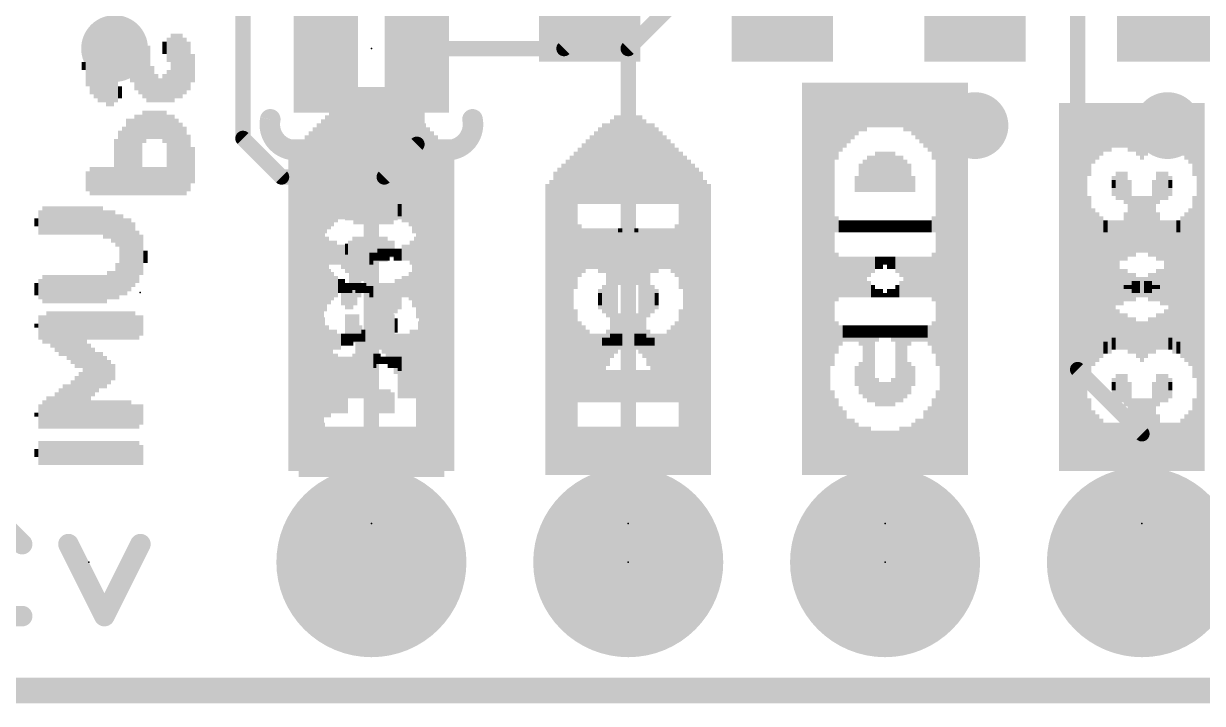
# Model space of a CAD drawing. Extents: x -12.7 to 30.6, y -10.2 to 25.5.
# Drawn here: x 2.91 to 14.57, y -0.13 to 6.6 of the extents above; entities that cross this region are included whole.
import ezdxf

# ---------------------------------------------------------------- set-up
doc = ezdxf.new("R2010")
doc.units = 0
for name, color, linetype in [('1', 12, 'CONTINUOUS'), ('16', 132, 'CONTINUOUS'), ('17', 110, 'CONTINUOUS'), ('18', 110, 'CONTINUOUS'), ('20', 53, 'CONTINUOUS'), ('21', 41, 'CONTINUOUS'), ('22', 40, 'CONTINUOUS'), ('23', 53, 'CONTINUOUS'), ('24', 53, 'CONTINUOUS')]:
    doc.layers.add(name, color=color, linetype=linetype)

# ---------------------------------------------------------------- blocks, each defined once
blk = doc.blocks.new('RECT')
blk.add_solid([(-0.5, -0.5), (0.5, -0.5), (-0.5, 0.5), (0.5, 0.5)])
blk = doc.blocks.new('ROUNDP')
at = {"const_width": 0.5}
blk.add_lwpolyline([(0, -0.25, 1), (0, 0.25, 1), (0, -0.25)], format="xyb", dxfattribs=at)
blk = doc.blocks.new('ROUNDV')
at = {"const_width": 0.5}
blk.add_lwpolyline([(0, -0.25, 1), (0, 0.25, 1), (0, -0.25)], format="xyb", dxfattribs=at)

msp = doc.modelspace()

# ---------------------------------------------------------------- linework, layer by layer
at = {"layer": '1'}
for points, const_width in [([(13.335, 8.255), (13.335, 3.175)], 0.1524), ([(13.97, 2.54), (13.335, 3.175)], 0.1524), ([(13.97, 1.27), (13.97, 2.54)], 0.1524), ([(30.48, 0), (0, 0)], 0.254)]:
    msp.add_lwpolyline(points, dxfattribs=dict(at, const_width=const_width))
at = {"layer": '1', "const_width": 0.0762}
for points in [[(13.2969, 3.175, 1), (13.3731, 3.175)], [(13.3619, 3.2019, 1), (13.3081, 3.1481)], [(14.0081, 2.54, 1), (13.9319, 2.54)], [(13.9431, 2.5131, 1), (13.9969, 2.5669)], [(13.9319, 1.27, 1), (14.0081, 1.27)]]:
    msp.add_lwpolyline(points, format="xyb", dxfattribs=at)
at = {"layer": '16'}
for points, const_width in [([(5.08, 21.59), (5.08, 5.461)], 0.1524), ([(5.9, 6.35), (5.9, 8.89)], 0.1524), ([(8.89, 6.35), (10.287, 7.747)], 0.1524), ([(8.255, 6.35), (9.525, 7.62)], 0.1524), ([(6.8, 6.35), (8.255, 6.35)], 0.1524), ([(6.8, 6.35), (6.8, 5.403)], 0.1524), ([(8.89, 1.27), (8.89, 6.35)], 0.1524), ([(5.08, 5.461), (5.461, 5.08)], 0.1524), ([(6.477, 5.08), (6.8, 5.403)], 0.1524), ([(5.461, 5.08), (6.35, 5.08)], 0.1524), ([(6.35, 5.08), (6.477, 5.08)], 0.1524), ([(6.35, 1.27), (6.35, 5.08)], 0.1524), ([(2.8961, 1.4484), (2.5402, 1.8043)], 0.2032), ([(3.7096, 0.7366), (3.3537, 1.4484)], 0.2032), ([(4.0655, 1.4484), (3.7096, 0.7366)], 0.2032), ([(2.8961, 0.7366), (2.1843, 0.7366)], 0.2032), ([(30.48, 0), (0, 0)], 0.254)]:
    msp.add_lwpolyline(points, dxfattribs=dict(at, const_width=const_width))
for points, const_width in [([(6.8, 6.3881, 1), (6.8, 6.3119)], 0.0762), ([(6.8381, 6.35, 1), (6.7619, 6.35)], 0.0762), ([(8.2281, 6.3769, 1), (8.2819, 6.3231)], 0.0762), ([(8.255, 6.3119, 1), (8.255, 6.3881)], 0.0762), ([(8.9281, 6.35, 1), (8.8519, 6.35)], 0.0762), ([(8.8631, 6.3769, 1), (8.9169, 6.3231)], 0.0762), ([(5.8619, 6.35, 1), (5.9381, 6.35)], 0.0762), ([(5.0419, 5.461, 1), (5.1181, 5.461)], 0.0762), ([(5.1069, 5.4879, 1), (5.0531, 5.4341)], 0.0762), ([(6.7619, 5.403, 1), (6.8381, 5.403)], 0.0762), ([(6.8269, 5.3761, 1), (6.7731, 5.4299)], 0.0762), ([(5.461, 5.1181, 1), (5.461, 5.0419)], 0.0762), ([(5.4341, 5.0531, 1), (5.4879, 5.1069)], 0.0762), ([(6.35, 5.1181, 1), (6.35, 5.0419)], 0.0762), ([(6.3881, 5.08, 1), (6.3119, 5.08)], 0.0762), ([(6.35, 5.0419, 1), (6.35, 5.1181)], 0.0762), ([(6.4501, 5.1069, 1), (6.5039, 5.0531)], 0.0762), ([(6.477, 5.0419, 1), (6.477, 5.1181)], 0.0762), ([(2.8602, 1.4125, 1), (2.932, 1.4843)], 0.1016), ([(3.3991, 1.4711, 1), (3.3083, 1.4257)], 0.1016), ([(4.1109, 1.4257, 1), (4.0201, 1.4711)], 0.1016), ([(6.3119, 1.27, 1), (6.3881, 1.27)], 0.0762), ([(8.8519, 1.27, 1), (8.9281, 1.27)], 0.0762), ([(2.8961, 0.6858, 1), (2.8961, 0.7874)], 0.1016), ([(3.6642, 0.7593, 1), (3.755, 0.7139)], 0.1016), ([(3.6642, 0.7139, 1), (3.755, 0.7593)], 0.1016)]:
    msp.add_lwpolyline(points, format="xyb", dxfattribs=dict(at, const_width=const_width))
at = {"layer": '20', "const_width": 0.2032}
msp.add_lwpolyline([(30.48, 0), (0, 0)], dxfattribs=at)
at = {"layer": '22'}
for points, const_width in [([(5.35, 5.65, 0.4142), (5.55, 5.35)], 0.2032), ([(5.3998, 5.64, 1), (5.3002, 5.66)], 0.1016), ([(7.15, 5.35, 0.4142), (7.35, 5.65)], 0.2032), ([(7.3998, 5.66, 1), (7.3002, 5.64)], 0.1016), ([(5.55, 5.4008, 1), (5.55, 5.2992)], 0.1016), ([(5.54, 5.3002, 1), (5.56, 5.3998)], 0.1016), ([(7.14, 5.3998, 1), (7.16, 5.3002)], 0.1016), ([(7.15, 5.2992, 1), (7.15, 5.4008)], 0.1016)]:
    msp.add_lwpolyline(points, format="xyb", dxfattribs=dict(at, const_width=const_width))
at = {"layer": '22', "const_width": 0.2032}
msp.add_lwpolyline([(5.55, 5.35), (7.15, 5.35)], dxfattribs=at)
at = {"layer": '23'}
for p in [(6.35, 1.651), (8.89, 1.651), (11.43, 1.651), (13.97, 1.651), (3.556, 1.27), (8.89, 1.27), (11.43, 1.27)]:
    msp.add_point(p, dxfattribs=at)
at = {"layer": '24'}
for p in [(6.35, 6.35), (4.064, 3.937), (6.35, 1.651), (8.89, 1.651), (11.43, 1.651), (13.97, 1.651)]:
    msp.add_point(p, dxfattribs=at)

# ---------------------------------------------------------------- block references
at = {"layer": '1', "xscale": 1.1}
for p, rotation in [((8.509, 6.77), 90), ((10.414, 6.77), 90), ((12.319, 6.77), 270), ((14.224, 6.77), 270)]:
    msp.add_blockref('RECT', p, dxfattribs=dict(at, rotation=rotation))
at = {"layer": '16', "xscale": 0.635, "yscale": 1.27}
for p in [(5.9, 6.35), (6.8, 6.35)]:
    msp.add_blockref('RECT', p, dxfattribs=at)
at = {"layer": '17', "xscale": 1.8796, "yscale": 1.8796}
for p, rotation in [((6.35, 1.27), 270), ((6.35, 1.27), 270), ((8.89, 1.27), 270), ((8.89, 1.27), 270), ((11.43, 1.27), 90), ((11.43, 1.27), 90), ((13.97, 1.27), 90), ((13.97, 1.27), 90)]:
    msp.add_blockref('ROUNDP', p, dxfattribs=dict(at, rotation=rotation))
at = {"layer": '18', "xscale": 0.6604, "yscale": 0.6604}
for p in [(3.81, 6.35), (3.81, 6.35), (12.319, 5.588), (12.319, 5.588), (14.224, 5.588), (14.224, 5.588)]:
    msp.add_blockref('ROUNDV', p, dxfattribs=at)
at = {"layer": '21', "yscale": 0.04, "rotation": 90}
for p, xscale in [((6.23, 5.551), 0.84), ((6.27, 5.551), 0.84), ((6.31, 5.551), 0.84), ((6.35, 5.551), 0.84), ((6.39, 5.551), 0.84), ((6.43, 5.551), 0.84), ((6.47, 5.551), 0.84), ((10.63, 4.071), 3.88), ((10.67, 4.071), 3.88), ((10.71, 4.071), 3.88), ((10.75, 4.071), 3.88), ((10.79, 4.071), 3.88), ((10.83, 4.071), 3.88), ((10.87, 4.071), 3.88), ((10.91, 4.611), 2.8), ((10.95, 5.631), 0.76), ((10.99, 5.671), 0.68), ((11.03, 5.691), 0.64), ((11.07, 5.711), 0.6), ((11.11, 5.731), 0.56), ((11.15, 5.751), 0.52), ((11.19, 5.771), 0.48), ((11.23, 5.771), 0.48), ((11.27, 5.791), 0.44), ((11.31, 5.791), 0.44), ((11.35, 5.791), 0.44), ((11.39, 5.791), 0.44), ((11.43, 5.791), 0.44), ((11.47, 5.791), 0.44), ((11.51, 5.791), 0.44), ((11.55, 5.791), 0.44), ((11.59, 5.791), 0.44), ((11.63, 5.771), 0.48), ((11.67, 5.771), 0.48), ((11.71, 5.751), 0.52), ((11.75, 5.751), 0.52), ((11.79, 5.731), 0.56), ((11.83, 5.711), 0.6), ((11.87, 5.691), 0.64), ((11.91, 5.651), 0.72), ((11.95, 5.591), 0.84), ((11.99, 4.071), 3.88), ((12.03, 4.071), 3.88), ((12.07, 4.071), 3.88), ((12.11, 4.071), 3.88), ((12.15, 4.071), 3.88), ((12.19, 4.071), 3.88), ((12.23, 4.071), 3.88), ((6.07, 5.471), 0.76), ((6.11, 5.491), 0.8), ((6.15, 5.511), 0.76), ((6.19, 5.531), 0.8), ((6.51, 5.531), 0.8), ((6.55, 5.511), 0.76), ((6.59, 5.511), 0.76), ((6.63, 5.471), 0.76), ((5.95, 5.391), 0.68), ((5.99, 5.411), 0.72), ((6.03, 5.451), 0.72), ((6.67, 5.451), 0.72), ((6.71, 5.431), 0.68), ((6.75, 5.391), 0.68), ((13.17, 3.991), 3.64), ((13.21, 3.991), 3.64), ((13.25, 3.991), 3.64), ((13.29, 3.991), 3.64), ((13.33, 3.991), 3.64), ((13.37, 3.991), 3.64), ((13.41, 3.991), 3.64), ((13.45, 5.451), 0.72), ((13.49, 5.511), 0.6), ((13.53, 5.531), 0.56), ((13.57, 5.551), 0.52), ((13.61, 5.571), 0.48), ((13.65, 5.571), 0.48), ((13.69, 5.591), 0.44), ((13.73, 5.591), 0.44), ((13.77, 5.591), 0.44), ((13.81, 5.591), 0.44), ((13.85, 5.571), 0.48), ((13.89, 5.571), 0.48), ((13.93, 5.551), 0.52), ((13.97, 5.531), 0.56), ((14.01, 5.571), 0.48), ((14.05, 5.571), 0.48), ((14.09, 5.591), 0.44), ((14.13, 5.591), 0.44), ((14.17, 5.591), 0.44), ((14.21, 5.591), 0.44), ((14.25, 5.591), 0.44), ((14.29, 5.591), 0.44), ((14.33, 5.591), 0.44), ((14.37, 5.571), 0.48), ((14.41, 5.551), 0.52), ((14.45, 5.531), 0.56), ((14.49, 5.491), 0.64), ((14.53, 3.991), 3.64), ((14.57, 3.991), 3.64), ((5.83, 5.231), 0.76), ((5.87, 5.291), 0.72), ((5.91, 5.351), 0.68), ((6.79, 5.351), 0.68), ((6.83, 5.311), 0.68), ((6.87, 5.271), 0.68), ((8.65, 5.211), 0.8), ((8.69, 5.211), 0.8), ((8.73, 5.231), 0.84), ((8.77, 5.251), 0.88), ((8.81, 5.251), 0.88), ((8.85, 5.251), 0.88), ((8.89, 5.251), 0.88), ((8.93, 5.251), 0.88), ((8.97, 5.251), 0.88), ((9.01, 5.251), 0.88), ((9.05, 5.231), 0.84), ((9.09, 5.211), 0.8), ((9.13, 5.211), 0.8), ((5.71, 3.831), 3.32), ((5.75, 3.851), 3.36), ((5.79, 3.871), 3.4), ((6.91, 3.871), 3.4), ((6.95, 3.851), 3.36), ((6.99, 3.831), 3.32), ((8.53, 5.151), 0.68), ((8.57, 5.171), 0.72), ((8.61, 5.191), 0.76), ((9.17, 5.191), 0.76), ((9.21, 5.171), 0.72), ((9.25, 5.151), 0.68), ((5.63, 3.791), 3.24), ((5.67, 3.811), 3.28), ((7.03, 3.811), 3.28), ((7.07, 3.791), 3.24), ((8.41, 5.091), 0.56), ((8.45, 5.111), 0.6), ((8.49, 5.131), 0.64), ((9.29, 5.131), 0.64), ((9.33, 5.111), 0.6), ((9.37, 5.091), 0.56), ((5.55, 3.731), 3.12), ((5.59, 3.751), 3.16), ((7.11, 3.751), 3.16), ((7.15, 3.731), 3.12), ((8.29, 3.691), 3.12), ((8.33, 3.711), 3.16), ((8.37, 4.651), 1.36), ((9.41, 5.051), 0.56), ((9.45, 3.711), 3.16), ((9.49, 3.691), 3.12), ((11.27, 5.091), 0.32), ((11.31, 5.111), 0.36), ((11.35, 5.131), 0.4), ((11.39, 5.131), 0.4), ((11.43, 5.131), 0.4), ((11.47, 5.131), 0.4), ((11.51, 5.131), 0.4), ((11.55, 5.111), 0.36), ((11.59, 5.111), 0.36), ((11.63, 5.091), 0.32), ((8.17, 3.631), 3), ((8.21, 3.651), 3.04), ((8.25, 3.671), 3.08), ((9.53, 3.671), 3.08), ((9.57, 3.651), 3.04), ((9.61, 3.631), 3), ((11.19, 5.051), 0.24), ((11.23, 5.071), 0.28), ((11.67, 5.071), 0.28), ((13.77, 4.991), 0.28), ((14.13, 4.971), 0.32), ((14.17, 4.991), 0.28), ((14.21, 4.991), 0.28), ((8.13, 3.591), 2.92), ((9.65, 3.591), 2.92), ((11.71, 5.011), 0.16), ((13.69, 5.011), 0.08), ((13.73, 4.991), 0.2), ((13.81, 4.951), 0.28), ((14.09, 4.671), 0.76), ((14.25, 4.991), 0.2), ((8.09, 3.571), 2.88), ((9.69, 3.571), 2.88), ((3.116, 4.65), 0.28), ((3.156, 4.65), 0.28), ((3.196, 4.65), 0.28), ((3.236, 4.65), 0.28), ((3.276, 4.65), 0.28), ((3.316, 4.65), 0.28), ((3.356, 4.65), 0.28), ((3.396, 4.65), 0.28), ((3.436, 4.65), 0.28), ((3.476, 4.65), 0.28), ((3.516, 4.65), 0.28), ((3.556, 4.65), 0.28), ((3.596, 4.65), 0.28), ((3.636, 4.65), 0.28), ((3.676, 4.65), 0.28), ((6.11, 4.751), 0.2), ((6.15, 4.751), 0.2), ((6.19, 4.751), 0.28), ((6.23, 4.751), 0.28), ((6.27, 4.751), 0.28), ((6.31, 4.751), 0.28), ((6.35, 4.751), 0.28), ((6.39, 4.751), 0.28), ((6.43, 4.751), 0.28), ((6.47, 4.751), 0.28), ((6.51, 4.751), 0.28), ((6.55, 4.751), 0.28), ((6.59, 4.751), 0.2), ((6.63, 4.751), 0.12), ((13.45, 3.991), 1.8), ((13.85, 4.651), 0.48), ((13.89, 4.631), 0.52), ((13.93, 4.631), 0.52), ((13.97, 4.611), 0.56), ((14.01, 4.611), 0.56), ((14.05, 4.591), 0.6), ((14.49, 4.431), 0.76), ((3.036, 4.63), 0.08), ((3.076, 4.63), 0.24), ((3.716, 4.61), 0.28), ((3.756, 4.61), 0.28), ((3.796, 4.59), 0.32), ((3.836, 4.55), 0.32), ((3.876, 4.31), 0.8), ((3.916, 4.29), 0.76), ((3.956, 4.31), 0.72), ((10.95, 4.611), 0.16), ((11.91, 4.611), 0.16), ((11.95, 4.591), 0.2), ((13.49, 4.631), 0.28), ((13.53, 4.631), 0.2), ((13.57, 4.611), 0.16), ((13.81, 4.571), 0.32), ((14.41, 4.411), 0.56), ((14.45, 4.411), 0.64), ((3.996, 4.31), 0.64), ((4.036, 4.29), 0.52), ((5.83, 4.311), 0.68), ((5.87, 4.331), 0.48), ((6.87, 4.311), 0.52), ((8.41, 4.351), 0.52), ((8.45, 4.351), 0.44), ((8.81, 4.551), 0.04), ((8.85, 4.351), 0.44), ((8.89, 4.371), 0.4), ((8.93, 4.391), 0.36), ((8.97, 4.391), 0.36), ((9.01, 4.411), 0.32), ((9.05, 4.411), 0.32), ((9.09, 4.411), 0.32), ((9.13, 4.411), 0.32), ((9.17, 4.411), 0.32), ((9.21, 4.411), 0.32), ((9.25, 4.391), 0.36), ((9.29, 4.391), 0.36), ((9.33, 4.371), 0.4), ((9.37, 4.351), 0.44), ((9.41, 4.331), 0.56), ((10.99, 4.591), 0.12), ((11.03, 4.591), 0.12), ((11.07, 4.591), 0.12), ((11.11, 4.591), 0.12), ((11.15, 4.591), 0.12), ((11.19, 4.591), 0.12), ((11.23, 4.591), 0.12), ((11.27, 4.591), 0.12), ((11.31, 4.591), 0.12), ((11.35, 4.591), 0.12), ((11.39, 4.591), 0.12), ((11.43, 4.591), 0.12), ((11.47, 4.591), 0.12), ((11.51, 4.591), 0.12), ((11.55, 4.591), 0.12), ((11.59, 4.591), 0.12), ((11.63, 4.591), 0.12), ((11.67, 4.591), 0.12), ((11.71, 4.591), 0.12), ((11.75, 4.591), 0.12), ((11.79, 4.591), 0.12), ((11.83, 4.591), 0.12), ((11.87, 4.591), 0.12), ((13.61, 4.591), 0.12), ((13.65, 4.571), 0.16), ((13.69, 4.571), 0.16), ((13.73, 4.551), 0.2), ((13.77, 4.551), 0.2), ((14.13, 4.451), 0.4), ((14.17, 4.431), 0.36), ((14.21, 4.411), 0.4), ((14.25, 4.411), 0.4), ((14.29, 4.391), 0.44), ((14.33, 4.391), 0.44), ((14.37, 4.391), 0.52), ((4.076, 4.31), 0.4), ((5.91, 4.331), 0.32), ((5.95, 4.331), 0.24), ((5.99, 4.331), 0.24), ((6.75, 4.331), 0.24), ((6.79, 4.331), 0.32), ((6.83, 4.331), 0.4), ((8.49, 4.351), 0.36), ((8.53, 4.331), 0.32), ((4.116, 4.29), 0.12), ((6.03, 4.311), 0.2), ((6.07, 4.291), 0.24), ((6.11, 4.251), 0.24), ((6.15, 4.071), 0.6), ((6.19, 4.091), 0.56), ((6.23, 4.131), 0.48), ((6.27, 4.211), 0.32), ((6.31, 4.271), 0.2), ((6.35, 4.271), 0.12), ((6.39, 4.291), 0.08), ((6.43, 4.311), 0.12), ((6.47, 4.311), 0.12), ((6.51, 4.311), 0.12), ((6.55, 4.331), 0.08), ((6.59, 4.311), 0.12), ((6.63, 4.311), 0.12), ((6.67, 4.331), 0.16), ((6.71, 4.331), 0.16), ((8.57, 4.291), 0.24), ((8.61, 4.251), 0.24), ((8.65, 4.231), 0.2), ((8.69, 4.051), 0.56), ((8.73, 4.051), 0.56), ((8.77, 4.091), 0.48), ((8.81, 4.191), 0.36), ((10.95, 4.091), 0.48), ((11.95, 4.091), 0.48), ((3.836, 4.05), 0.36), ((10.99, 4.091), 0.4), ((11.03, 4.111), 0.36), ((11.07, 4.111), 0.36), ((11.11, 4.131), 0.32), ((11.15, 4.151), 0.28), ((11.19, 4.171), 0.24), ((11.23, 4.171), 0.24), ((11.27, 4.191), 0.2), ((11.31, 4.211), 0.16), ((11.35, 4.231), 0.12), ((11.39, 4.231), 0.12), ((11.43, 4.251), 0.08), ((11.47, 4.271), 0.04), ((11.79, 4.051), 0.32), ((11.83, 4.051), 0.32), ((11.87, 4.071), 0.36), ((11.91, 4.071), 0.44), ((13.49, 3.991), 0.6), ((13.53, 3.991), 0.6), ((13.57, 3.991), 0.52), ((13.61, 3.991), 0.52), ((13.65, 4.011), 0.48), ((13.69, 3.991), 0.44), ((13.73, 4.011), 0.4), ((3.116, 3.97), 0.28), ((3.156, 3.97), 0.28), ((3.196, 3.97), 0.28), ((3.236, 3.97), 0.28), ((3.276, 3.97), 0.28), ((3.316, 3.97), 0.28), ((3.356, 3.97), 0.28), ((3.396, 3.97), 0.28), ((3.436, 3.97), 0.28), ((3.476, 3.97), 0.28), ((3.516, 3.97), 0.28), ((3.556, 3.97), 0.28), ((3.596, 3.97), 0.28), ((3.636, 3.97), 0.28), ((3.676, 3.97), 0.28), ((3.716, 3.97), 0.28), ((3.756, 4.01), 0.28), ((3.796, 4.01), 0.28), ((11.63, 3.991), 0.2), ((11.67, 3.991), 0.2), ((11.71, 4.011), 0.24), ((11.75, 4.031), 0.28), ((13.77, 3.991), 0.36), ((13.81, 4.011), 0.32), ((13.85, 3.991), 0.28), ((13.89, 3.991), 0.28), ((13.93, 3.991), 0.2), ((13.97, 3.991), 0.2), ((3.036, 3.97), 0.12), ((3.076, 3.97), 0.2), ((6.07, 3.891), 0.16), ((6.11, 3.891), 0.24), ((6.51, 3.651), 0.72), ((6.55, 3.851), 0.32), ((6.59, 3.871), 0.28), ((6.63, 3.891), 0.24), ((8.65, 3.891), 0.24), ((9.05, 3.631), 0.68), ((9.09, 3.851), 0.32), ((9.13, 3.871), 0.28), ((9.17, 3.871), 0.2), ((11.47, 3.931), 0.08), ((11.51, 3.931), 0.08), ((11.55, 3.951), 0.12), ((11.59, 3.971), 0.16), ((14.01, 3.991), 0.12), ((14.05, 3.991), 0.12), ((14.09, 3.991), 0.04), ((14.13, 3.991), 0.04), ((6.47, 3.611), 0.56), ((8.61, 3.871), 0.12), ((9.01, 3.611), 0.56), ((11.43, 3.911), 0.04), ((14.37, 3.591), 0.52), ((14.41, 3.571), 0.56), ((14.45, 3.571), 0.64), ((14.49, 3.551), 0.76), ((3.156, 3.59), 0.32), ((3.196, 3.57), 0.36), ((3.236, 3.55), 0.4), ((3.276, 3.53), 0.44), ((3.316, 3.53), 0.44), ((3.356, 3.51), 0.48), ((3.396, 3.49), 0.52), ((3.436, 3.47), 0.56), ((3.476, 3.47), 0.56), ((3.516, 3.17), 1.16), ((3.556, 3.61), 0.28), ((3.596, 3.61), 0.28), ((3.636, 3.61), 0.28), ((3.676, 3.61), 0.28), ((3.716, 3.61), 0.28), ((3.756, 3.61), 0.28), ((3.796, 3.61), 0.28), ((3.836, 3.61), 0.28), ((3.876, 3.61), 0.28), ((3.916, 3.61), 0.28), ((3.956, 3.61), 0.28), ((3.996, 3.61), 0.28), ((5.83, 2.971), 1.6), ((6.43, 3.571), 0.4), ((6.87, 3.291), 0.88), ((8.37, 2.951), 1.64), ((8.97, 3.551), 0.36), ((14.13, 3.551), 0.36), ((14.17, 3.551), 0.36), ((14.21, 3.571), 0.4), ((14.25, 3.571), 0.4), ((14.29, 3.591), 0.44), ((14.33, 3.591), 0.44), ((3.036, 3.61), 0.04), ((3.076, 3.59), 0.24), ((3.116, 3.57), 0.28), ((4.036, 3.59), 0.24), ((4.076, 3.61), 0.2), ((5.87, 3.451), 0.48), ((6.39, 3.531), 0.24), ((6.83, 3.251), 0.8), ((8.41, 3.411), 0.48), ((8.93, 3.511), 0.28), ((9.41, 3.251), 0.88), ((10.95, 3.491), 0.32), ((11.91, 3.531), 0.24), ((11.95, 3.491), 0.32), ((13.97, 3.451), 0.4), ((14.01, 3.491), 0.32), ((14.05, 3.511), 0.36), ((14.09, 3.531), 0.32), ((5.91, 3.451), 0.32), ((5.95, 3.451), 0.24), ((5.99, 3.471), 0.2), ((6.03, 3.451), 0.16), ((6.07, 3.471), 0.12), ((6.11, 3.471), 0.12), ((6.15, 3.471), 0.12), ((6.19, 3.491), 0.08), ((6.23, 3.491), 0.08), ((6.27, 3.511), 0.12), ((6.31, 3.491), 0.16), ((6.35, 3.511), 0.2), ((6.55, 3.411), 0.32), ((6.59, 3.331), 0.4), ((6.63, 3.211), 0.64), ((6.67, 3.211), 0.64), ((6.71, 3.211), 0.64), ((6.75, 3.231), 0.68), ((6.79, 3.231), 0.68), ((8.45, 3.431), 0.36), ((8.49, 3.431), 0.28), ((8.53, 3.431), 0.2), ((8.57, 3.451), 0.16), ((8.61, 3.451), 0.16), ((8.73, 3.471), 0.12), ((8.77, 3.471), 0.12), ((8.81, 3.471), 0.12), ((8.85, 3.491), 0.16), ((8.89, 3.491), 0.16), ((9.09, 3.391), 0.36), ((9.13, 3.311), 0.44), ((9.29, 3.191), 0.68), ((9.33, 3.211), 0.72), ((9.37, 3.231), 0.76), ((10.99, 3.511), 0.2), ((11.03, 3.531), 0.16), ((11.07, 3.531), 0.16), ((11.11, 3.531), 0.16), ((11.15, 3.531), 0.16), ((11.19, 3.511), 0.2), ((11.23, 3.251), 0.72), ((11.27, 3.231), 0.76), ((11.31, 3.231), 0.76), ((11.35, 3.531), 0.16), ((11.39, 3.551), 0.12), ((11.43, 3.551), 0.12), ((11.47, 3.551), 0.12), ((11.51, 3.551), 0.12), ((11.55, 3.551), 0.12), ((11.59, 3.551), 0.12), ((11.63, 3.551), 0.12), ((11.67, 3.551), 0.12), ((11.71, 3.551), 0.12), ((11.75, 3.551), 0.12), ((11.79, 3.551), 0.12), ((11.83, 3.551), 0.12), ((11.87, 3.531), 0.16), ((13.73, 3.451), 0.16), ((13.77, 3.451), 0.16), ((13.81, 3.471), 0.2), ((13.85, 3.451), 0.24), ((13.89, 3.471), 0.28), ((13.93, 3.451), 0.32), ((3.556, 3.01), 0.84), ((3.596, 3.15), 0.48), ((8.65, 3.451), 0.08), ((8.69, 3.451), 0.08), ((9.17, 3.171), 0.64), ((9.21, 3.171), 0.64), ((9.25, 3.171), 0.64), ((13.49, 3.351), 0.28), ((13.53, 3.351), 0.2), ((13.57, 3.371), 0.16), ((13.61, 3.391), 0.12), ((13.65, 3.411), 0.16), ((13.69, 3.431), 0.12), ((3.636, 3.15), 0.4), ((3.676, 3.17), 0.36), ((3.716, 3.15), 0.32), ((3.756, 3.15), 0.24), ((3.476, 2.87), 0.56), ((3.796, 3.15), 0.16), ((6.15, 3.031), 0.28), ((6.19, 3.031), 0.28), ((6.23, 3.031), 0.28), ((6.27, 3.031), 0.28), ((8.69, 3.011), 0.32), ((8.73, 3.011), 0.32), ((8.77, 3.011), 0.32), ((8.81, 3.011), 0.32), ((11.19, 3.111), 0.28), ((11.55, 3.051), 0.4), ((11.59, 3.051), 0.4), ((11.63, 3.071), 0.36), ((11.67, 3.091), 0.32), ((11.71, 3.111), 0.2), ((3.396, 2.83), 0.48), ((3.436, 2.85), 0.52), ((6.11, 3.011), 0.24), ((6.31, 3.011), 0.24), ((8.65, 2.971), 0.24), ((8.85, 2.991), 0.28), ((11.35, 2.951), 0.28), ((11.39, 2.931), 0.24), ((11.43, 2.931), 0.24), ((11.47, 2.931), 0.24), ((11.51, 2.931), 0.24), ((13.69, 3.011), 0.08), ((13.73, 2.991), 0.2), ((13.77, 2.991), 0.28), ((13.81, 2.951), 0.28), ((14.09, 2.611), 0.88), ((14.13, 2.971), 0.32), ((14.17, 2.991), 0.28), ((14.21, 2.991), 0.28), ((14.25, 2.991), 0.2), ((3.236, 2.77), 0.36), ((3.276, 2.79), 0.4), ((3.316, 2.81), 0.44), ((3.356, 2.81), 0.44), ((10.91, 2.551), 0.84), ((11.95, 2.531), 0.8), ((3.076, 2.71), 0.24), ((3.116, 2.73), 0.28), ((3.156, 2.75), 0.32), ((3.196, 2.75), 0.32), ((3.596, 2.73), 0.28), ((3.636, 2.73), 0.28), ((3.676, 2.73), 0.28), ((3.716, 2.73), 0.28), ((3.756, 2.73), 0.28), ((3.796, 2.73), 0.28), ((3.836, 2.73), 0.28), ((3.876, 2.73), 0.28), ((3.916, 2.73), 0.28), ((3.956, 2.73), 0.28), ((3.996, 2.71), 0.24), ((4.036, 2.71), 0.24), ((4.076, 2.73), 0.2), ((10.95, 2.511), 0.76), ((10.99, 2.471), 0.68), ((11.91, 2.491), 0.72), ((13.45, 2.531), 0.72), ((13.85, 2.531), 0.72), ((13.89, 2.531), 0.72), ((13.93, 2.531), 0.72), ((13.97, 2.531), 0.72), ((14.01, 2.531), 0.72), ((14.05, 2.531), 0.72), ((14.49, 2.491), 0.64), ((3.036, 2.73), 0.04), ((11.03, 2.451), 0.64), ((11.07, 2.411), 0.56), ((11.11, 2.411), 0.56), ((11.79, 2.411), 0.56), ((11.83, 2.431), 0.6), ((11.87, 2.451), 0.64), ((13.49, 2.471), 0.6), ((13.53, 2.451), 0.56), ((13.57, 2.431), 0.52), ((13.81, 2.451), 0.56), ((14.41, 2.431), 0.52), ((14.45, 2.451), 0.56), ((5.87, 2.411), 0.48), ((5.91, 2.391), 0.44), ((5.95, 2.391), 0.44), ((5.99, 2.391), 0.44), ((6.03, 2.391), 0.44), ((6.07, 2.391), 0.44), ((6.11, 2.391), 0.44), ((6.15, 2.391), 0.44), ((6.19, 2.391), 0.44), ((6.23, 2.391), 0.44), ((6.27, 2.391), 0.44), ((6.31, 2.391), 0.44), ((6.35, 2.391), 0.44), ((6.39, 2.391), 0.44), ((6.43, 2.391), 0.44), ((6.47, 2.391), 0.44), ((6.51, 2.391), 0.44), ((6.55, 2.391), 0.44), ((6.59, 2.391), 0.44), ((6.63, 2.391), 0.44), ((6.67, 2.391), 0.44), ((6.71, 2.391), 0.44), ((6.75, 2.391), 0.44), ((6.79, 2.391), 0.44), ((6.83, 2.411), 0.48), ((6.87, 2.411), 0.48), ((8.41, 2.371), 0.48), ((8.45, 2.371), 0.48), ((8.49, 2.371), 0.48), ((8.53, 2.371), 0.48), ((8.57, 2.371), 0.48), ((8.61, 2.371), 0.48), ((8.65, 2.371), 0.48), ((8.69, 2.371), 0.48), ((8.73, 2.371), 0.48), ((8.77, 2.371), 0.48), ((8.81, 2.371), 0.48), ((8.85, 2.371), 0.48), ((8.89, 2.371), 0.48), ((8.93, 2.371), 0.48), ((8.97, 2.371), 0.48), ((9.01, 2.371), 0.48), ((9.05, 2.371), 0.48), ((9.09, 2.371), 0.48), ((9.13, 2.371), 0.48), ((9.17, 2.371), 0.48), ((9.21, 2.371), 0.48), ((9.25, 2.371), 0.48), ((9.29, 2.371), 0.48), ((9.33, 2.371), 0.48), ((9.37, 2.371), 0.48), ((9.41, 2.391), 0.52), ((11.15, 2.391), 0.52), ((11.19, 2.371), 0.48), ((11.23, 2.371), 0.48), ((11.27, 2.371), 0.48), ((11.31, 2.351), 0.44), ((11.35, 2.351), 0.44), ((11.39, 2.351), 0.44), ((11.43, 2.351), 0.44), ((11.47, 2.351), 0.44), ((11.51, 2.351), 0.44), ((11.55, 2.351), 0.44), ((11.59, 2.371), 0.48), ((11.63, 2.371), 0.48), ((11.67, 2.371), 0.48), ((11.71, 2.391), 0.52), ((11.75, 2.391), 0.52), ((13.61, 2.411), 0.48), ((13.65, 2.411), 0.48), ((13.69, 2.411), 0.48), ((13.73, 2.411), 0.48), ((13.77, 2.411), 0.48), ((14.13, 2.411), 0.48), ((14.17, 2.391), 0.44), ((14.21, 2.391), 0.44), ((14.25, 2.391), 0.44), ((14.29, 2.391), 0.44), ((14.33, 2.391), 0.44), ((14.37, 2.411), 0.48), ((3.076, 2.35), 0.24), ((3.116, 2.35), 0.24), ((3.156, 2.35), 0.24), ((3.196, 2.35), 0.24), ((3.236, 2.35), 0.24), ((3.276, 2.35), 0.24), ((3.316, 2.35), 0.24), ((3.356, 2.35), 0.24), ((3.396, 2.35), 0.24), ((3.436, 2.35), 0.24), ((3.476, 2.35), 0.24), ((3.516, 2.35), 0.24), ((3.556, 2.35), 0.24), ((3.596, 2.35), 0.24), ((3.636, 2.35), 0.24), ((3.676, 2.35), 0.24), ((3.716, 2.35), 0.24), ((3.756, 2.35), 0.24), ((3.796, 2.35), 0.24), ((3.836, 2.35), 0.24), ((3.876, 2.35), 0.24), ((3.916, 2.35), 0.24), ((3.956, 2.35), 0.24), ((3.996, 2.35), 0.24), ((4.036, 2.35), 0.24), ((3.036, 2.35), 0.08), ((4.076, 2.33), 0.2)]:
    msp.add_blockref('RECT', p, dxfattribs=dict(at, xscale=xscale))
at = {"layer": '22', "rotation": 90}
for p, xscale, yscale in [((3.704, 6.177), 0.72, 0.04), ((3.744, 6.157), 0.76, 0.04), ((3.784, 6.417), 0.32, 0.04), ((3.824, 6.437), 0.28, 0.04), ((3.864, 6.437), 0.28, 0.04), ((3.904, 6.417), 0.32, 0.04), ((3.944, 6.357), 0.44, 0.04), ((3.984, 6.277), 0.52, 0.04), ((4.024, 6.237), 0.6, 0.04), ((3.584, 6.157), 0.52, 0.04), ((3.624, 6.177), 0.64, 0.04), ((3.664, 6.157), 0.68, 0.04), ((4.064, 6.197), 0.6, 0.04), ((4.104, 6.157), 0.6, 0.04), ((4.304, 6.357), 0.12, 0.04), ((4.344, 6.337), 0.24, 0.04), ((4.384, 6.157), 0.68, 0.04), ((4.424, 6.177), 0.64, 0.04), ((4.464, 6.177), 0.64, 0.04), ((4.504, 6.177), 0.56, 0.04), ((4.544, 6.177), 0.48, 0.04), ((3.544, 6.177), 0.4, 0.04), ((4.144, 6.097), 0.56, 0.04), ((4.584, 6.157), 0.28, 0.04), ((3.504, 6.177), 0.08, 0.04), ((3.784, 5.937), 0.32, 0.04), ((4.184, 5.997), 0.36, 0.04), ((4.224, 5.957), 0.28, 0.04), ((4.304, 5.957), 0.28, 0.04), ((4.344, 5.977), 0.32, 0.04), ((3.824, 5.937), 0.24, 0.04), ((3.864, 5.917), 0.12, 0.04), ((4.264, 5.937), 0.24, 0.04), ((10.63, 4.071), 3.88, 0.04), ((10.67, 4.071), 3.88, 0.04), ((10.71, 4.071), 3.88, 0.04), ((10.75, 4.071), 3.88, 0.04), ((10.79, 4.071), 3.88, 0.04), ((10.83, 4.071), 3.88, 0.04), ((10.87, 4.071), 3.88, 0.04), ((10.91, 5.591), 0.84, 0.04), ((10.95, 5.651), 0.72, 0.04), ((10.99, 5.691), 0.64, 0.04), ((11.03, 5.711), 0.6, 0.04), ((11.07, 5.731), 0.56, 0.04), ((11.11, 5.751), 0.52, 0.04), ((11.15, 5.751), 0.52, 0.04), ((11.19, 5.771), 0.48, 0.04), ((11.23, 5.771), 0.48, 0.04), ((11.27, 5.791), 0.44, 0.04), ((11.31, 5.791), 0.44, 0.04), ((11.35, 5.791), 0.44, 0.04), ((11.39, 5.791), 0.44, 0.04), ((11.43, 5.791), 0.44, 0.04), ((11.47, 5.791), 0.44, 0.04), ((11.51, 5.791), 0.44, 0.04), ((11.55, 5.791), 0.44, 0.04), ((11.59, 5.791), 0.44, 0.04), ((11.63, 5.771), 0.48, 0.04), ((11.67, 5.771), 0.48, 0.04), ((11.71, 5.751), 0.52, 0.04), ((11.75, 5.731), 0.56, 0.04), ((11.79, 5.711), 0.6, 0.04), ((11.83, 5.691), 0.64, 0.04), ((11.87, 5.671), 0.68, 0.04), ((11.91, 5.631), 0.76, 0.04), ((11.95, 4.611), 2.8, 0.04), ((11.99, 4.071), 3.88, 0.04), ((12.03, 4.071), 3.88, 0.04), ((12.07, 4.071), 3.88, 0.04), ((12.11, 4.071), 3.88, 0.04), ((12.15, 4.071), 3.88, 0.04), ((12.19, 4.071), 3.88, 0.04), ((12.23, 4.071), 3.88, 0.04), ((4.104, 5.577), 0.32, 0.04), ((4.144, 5.597), 0.28, 0.04), ((4.184, 5.597), 0.28, 0.04), ((4.224, 5.597), 0.28, 0.04), ((4.264, 5.597), 0.28, 0.04), ((4.304, 5.577), 0.32, 0.04), ((13.17, 3.991), 3.64, 0.04), ((13.21, 3.991), 3.64, 0.04), ((13.25, 3.991), 3.64, 0.04), ((13.29, 3.991), 3.64, 0.04), ((13.33, 3.991), 3.64, 0.04), ((13.37, 3.991), 3.64, 0.04), ((13.41, 3.991), 3.64, 0.04), ((13.45, 5.491), 0.64, 0.04), ((13.49, 5.531), 0.56, 0.04), ((13.53, 5.551), 0.52, 0.04), ((13.57, 5.571), 0.48, 0.04), ((13.61, 5.591), 0.44, 0.04), ((13.65, 5.591), 0.44, 0.04), ((13.69, 5.591), 0.44, 0.04), ((13.73, 5.591), 0.44, 0.04), ((13.77, 5.591), 0.44, 0.04), ((13.81, 5.591), 0.44, 0.04), ((13.85, 5.591), 0.44, 0.04), ((13.89, 5.571), 0.48, 0.04), ((13.93, 5.571), 0.48, 0.04), ((13.97, 5.531), 0.56, 0.04), ((14.01, 5.551), 0.52, 0.04), ((14.05, 5.571), 0.48, 0.04), ((14.09, 5.571), 0.48, 0.04), ((14.13, 5.591), 0.44, 0.04), ((14.17, 5.591), 0.44, 0.04), ((14.21, 5.591), 0.44, 0.04), ((14.25, 5.591), 0.44, 0.04), ((14.29, 5.571), 0.48, 0.04), ((14.33, 5.571), 0.48, 0.04), ((14.37, 5.551), 0.52, 0.04), ((14.41, 5.531), 0.56, 0.04), ((14.45, 5.511), 0.6, 0.04), ((14.49, 5.451), 0.72, 0.04), ((14.53, 3.991), 3.64, 0.04), ((14.57, 3.991), 3.64, 0.04), ((3.944, 5.277), 0.76, 0.04), ((3.984, 5.277), 0.76, 0.04), ((4.024, 5.297), 0.8, 0.04), ((4.064, 5.297), 0.8, 0.04), ((4.344, 5.297), 0.8, 0.04), ((4.384, 5.297), 0.8, 0.04), ((4.424, 5.277), 0.76, 0.04), ((4.464, 5.257), 0.72, 0.04), ((8.65, 5.211), 0.8, 0.04), ((8.69, 5.211), 0.8, 0.04), ((8.73, 5.231), 0.84, 0.04), ((8.77, 5.251), 0.88, 0.04), ((8.81, 5.251), 0.88, 0.04), ((8.85, 5.251), 0.88, 0.04), ((8.89, 5.251), 0.88, 0.04), ((8.93, 5.251), 0.88, 0.04), ((8.97, 5.251), 0.88, 0.04), ((9.01, 5.251), 0.88, 0.04), ((9.05, 5.231), 0.84, 0.04), ((9.09, 5.211), 0.8, 0.04), ((9.13, 5.211), 0.8, 0.04), ((3.864, 5.217), 0.64, 0.04), ((3.904, 5.237), 0.68, 0.04), ((4.504, 5.237), 0.68, 0.04), ((4.544, 5.217), 0.56, 0.04), ((8.53, 5.151), 0.68, 0.04), ((8.57, 5.171), 0.72, 0.04), ((8.61, 5.191), 0.76, 0.04), ((9.17, 5.191), 0.76, 0.04), ((9.21, 5.171), 0.72, 0.04), ((9.25, 5.151), 0.68, 0.04), ((3.824, 5.177), 0.56, 0.04), ((4.584, 5.197), 0.36, 0.04), ((6.21, 5.051), 0.7, 0.04), ((6.245, 5.066), 0.73, 0.03), ((6.28, 5.066), 0.73, 0.04), ((6.315, 5.066), 0.73, 0.03), ((6.35, 5.066), 0.73, 0.04), ((6.385, 5.066), 0.73, 0.03), ((6.42, 5.066), 0.73, 0.04), ((6.455, 5.066), 0.73, 0.03), ((6.49, 5.051), 0.7, 0.04), ((8.41, 5.091), 0.56, 0.04), ((8.45, 5.111), 0.6, 0.04), ((8.49, 5.131), 0.64, 0.04), ((9.29, 5.131), 0.64, 0.04), ((9.33, 5.111), 0.6, 0.04), ((9.37, 5.091), 0.56, 0.04), ((6.035, 4.961), 0.6, 0.03), ((6.07, 4.976), 0.63, 0.04), ((6.105, 4.996), 0.67, 0.03), ((6.14, 5.031), 0.66, 0.04), ((6.175, 5.031), 0.66, 0.03), ((6.525, 5.031), 0.66, 0.03), ((6.56, 5.011), 0.7, 0.04), ((6.595, 4.996), 0.67, 0.03), ((6.63, 4.976), 0.63, 0.04), ((6.665, 4.946), 0.63, 0.03), ((8.29, 3.691), 3.12, 0.04), ((8.33, 3.711), 3.16, 0.04), ((8.37, 5.051), 0.56, 0.04), ((9.41, 4.651), 1.36, 0.04), ((9.45, 3.711), 3.16, 0.04), ((9.49, 3.691), 3.12, 0.04), ((11.23, 5.091), 0.32, 0.04), ((11.27, 5.111), 0.36, 0.04), ((11.31, 5.111), 0.36, 0.04), ((11.35, 5.131), 0.4, 0.04), ((11.39, 5.131), 0.4, 0.04), ((11.43, 5.131), 0.4, 0.04), ((11.47, 5.131), 0.4, 0.04), ((11.51, 5.131), 0.4, 0.04), ((11.55, 5.111), 0.36, 0.04), ((11.59, 5.091), 0.32, 0.04), ((3.544, 5.037), 0.2, 0.04), ((3.584, 5.037), 0.28, 0.04), ((3.624, 5.037), 0.28, 0.04), ((3.664, 5.037), 0.28, 0.04), ((3.704, 5.037), 0.28, 0.04), ((3.744, 5.037), 0.28, 0.04), ((3.784, 5.037), 0.28, 0.04), ((4.104, 5.037), 0.28, 0.04), ((4.144, 5.037), 0.28, 0.04), ((4.184, 5.037), 0.28, 0.04), ((4.224, 5.037), 0.28, 0.04), ((4.264, 5.037), 0.28, 0.04), ((4.304, 5.037), 0.28, 0.04), ((5.93, 4.856), 0.59, 0.04), ((5.965, 4.891), 0.6, 0.03), ((6, 4.926), 0.59, 0.04), ((6.7, 4.926), 0.59, 0.04), ((6.735, 4.891), 0.6, 0.03), ((6.77, 4.836), 0.63, 0.04), ((8.17, 3.631), 3, 0.04), ((8.21, 3.651), 3.04, 0.04), ((8.25, 3.671), 3.08, 0.04), ((9.53, 3.671), 3.08, 0.04), ((9.57, 3.651), 3.04, 0.04), ((9.61, 3.631), 3, 0.04), ((11.19, 5.071), 0.28, 0.04), ((11.63, 5.071), 0.28, 0.04), ((11.67, 5.051), 0.24, 0.04), ((13.73, 4.991), 0.28, 0.04), ((13.77, 4.991), 0.28, 0.04), ((13.81, 4.971), 0.32, 0.04), ((14.17, 4.991), 0.28, 0.04), ((5.825, 3.581), 2.94, 0.03), ((5.86, 3.596), 2.97, 0.04), ((5.895, 4.821), 0.6, 0.03), ((6.805, 4.786), 0.67, 0.03), ((6.84, 3.596), 2.97, 0.04), ((6.875, 3.581), 2.94, 0.03), ((8.13, 3.591), 2.92, 0.04), ((9.65, 3.591), 2.92, 0.04), ((11.15, 5.011), 0.16, 0.04), ((13.69, 4.991), 0.2, 0.04), ((13.85, 4.671), 0.76, 0.04), ((14.13, 4.951), 0.28, 0.04), ((14.21, 4.991), 0.2, 0.04), ((14.25, 5.011), 0.08, 0.04), ((5.72, 3.526), 2.83, 0.04), ((5.755, 3.546), 2.87, 0.03), ((5.79, 3.561), 2.9, 0.04), ((6.91, 3.561), 2.9, 0.04), ((6.945, 3.546), 2.87, 0.03), ((6.98, 3.526), 2.83, 0.04), ((8.09, 3.571), 2.88, 0.04), ((9.69, 3.571), 2.88, 0.04), ((5.65, 3.476), 2.73, 0.04), ((5.685, 3.491), 2.76, 0.03), ((7.015, 3.491), 2.76, 0.03), ((7.05, 3.476), 2.73, 0.04), ((13.45, 4.431), 0.76, 0.04), ((13.89, 4.591), 0.6, 0.04), ((13.93, 4.611), 0.56, 0.04), ((13.97, 4.611), 0.56, 0.04), ((14.01, 4.631), 0.52, 0.04), ((14.05, 4.631), 0.52, 0.04), ((14.09, 4.651), 0.48, 0.04), ((14.49, 3.991), 1.8, 0.04), ((10.91, 4.591), 0.2, 0.04), ((10.95, 4.611), 0.16, 0.04), ((11.91, 4.611), 0.16, 0.04), ((13.49, 4.411), 0.64, 0.04), ((13.53, 4.411), 0.56, 0.04), ((14.13, 4.571), 0.32, 0.04), ((14.37, 4.611), 0.16, 0.04), ((14.41, 4.631), 0.2, 0.04), ((14.45, 4.631), 0.28, 0.04), ((8.37, 4.331), 0.56, 0.04), ((8.41, 4.351), 0.44, 0.04), ((8.45, 4.371), 0.4, 0.04), ((8.49, 4.391), 0.36, 0.04), ((8.53, 4.391), 0.36, 0.04), ((8.57, 4.411), 0.32, 0.04), ((8.61, 4.411), 0.32, 0.04), ((8.65, 4.411), 0.32, 0.04), ((8.69, 4.411), 0.32, 0.04), ((8.73, 4.411), 0.32, 0.04), ((8.77, 4.411), 0.32, 0.04), ((8.81, 4.391), 0.36, 0.04), ((8.85, 4.391), 0.36, 0.04), ((8.89, 4.371), 0.4, 0.04), ((8.93, 4.351), 0.44, 0.04), ((8.97, 4.551), 0.04, 0.04), ((9.33, 4.351), 0.44, 0.04), ((9.37, 4.351), 0.52, 0.04), ((10.99, 4.591), 0.12, 0.04), ((11.03, 4.591), 0.12, 0.04), ((11.07, 4.591), 0.12, 0.04), ((11.11, 4.591), 0.12, 0.04), ((11.15, 4.591), 0.12, 0.04), ((11.19, 4.591), 0.12, 0.04), ((11.23, 4.591), 0.12, 0.04), ((11.27, 4.591), 0.12, 0.04), ((11.31, 4.591), 0.12, 0.04), ((11.35, 4.591), 0.12, 0.04), ((11.39, 4.591), 0.12, 0.04), ((11.43, 4.591), 0.12, 0.04), ((11.47, 4.591), 0.12, 0.04), ((11.51, 4.591), 0.12, 0.04), ((11.55, 4.591), 0.12, 0.04), ((11.59, 4.591), 0.12, 0.04), ((11.63, 4.591), 0.12, 0.04), ((11.67, 4.591), 0.12, 0.04), ((11.71, 4.591), 0.12, 0.04), ((11.75, 4.591), 0.12, 0.04), ((11.79, 4.591), 0.12, 0.04), ((11.83, 4.591), 0.12, 0.04), ((11.87, 4.591), 0.12, 0.04), ((13.57, 4.391), 0.52, 0.04), ((13.61, 4.391), 0.44, 0.04), ((13.65, 4.391), 0.44, 0.04), ((13.69, 4.411), 0.4, 0.04), ((13.73, 4.411), 0.4, 0.04), ((13.77, 4.431), 0.36, 0.04), ((13.81, 4.451), 0.4, 0.04), ((14.17, 4.551), 0.2, 0.04), ((14.21, 4.551), 0.2, 0.04), ((14.25, 4.571), 0.16, 0.04), ((14.29, 4.571), 0.16, 0.04), ((14.33, 4.591), 0.12, 0.04), ((6.14, 4.366), 0.17, 0.04), ((6.175, 4.366), 0.25, 0.03), ((6.21, 4.366), 0.25, 0.04), ((6.245, 4.366), 0.25, 0.03), ((6.28, 4.366), 0.25, 0.04), ((6.315, 4.366), 0.25, 0.03), ((6.35, 4.366), 0.25, 0.04), ((6.385, 4.366), 0.25, 0.03), ((6.42, 4.366), 0.25, 0.04), ((6.455, 4.366), 0.25, 0.03), ((6.49, 4.366), 0.25, 0.04), ((6.525, 4.366), 0.17, 0.03), ((6.56, 4.366), 0.17, 0.04), ((9.25, 4.331), 0.32, 0.04), ((9.29, 4.351), 0.36, 0.04), ((6.105, 4.366), 0.11, 0.03), ((8.97, 4.191), 0.36, 0.04), ((9.01, 4.091), 0.48, 0.04), ((9.05, 4.051), 0.56, 0.04), ((9.09, 4.051), 0.56, 0.04), ((9.13, 4.231), 0.2, 0.04), ((9.17, 4.251), 0.24, 0.04), ((9.21, 4.291), 0.24, 0.04), ((10.91, 4.091), 0.48, 0.04), ((11.91, 4.091), 0.48, 0.04), ((5.895, 3.981), 0.46, 0.03), ((6.77, 4.001), 0.42, 0.04), ((6.805, 3.981), 0.6, 0.03), ((10.95, 4.071), 0.44, 0.04), ((10.99, 4.071), 0.36, 0.04), ((11.03, 4.051), 0.32, 0.04), ((11.07, 4.051), 0.32, 0.04), ((11.39, 4.271), 0.04, 0.04), ((11.43, 4.251), 0.08, 0.04), ((11.47, 4.231), 0.12, 0.04), ((11.51, 4.231), 0.12, 0.04), ((11.55, 4.211), 0.16, 0.04), ((11.59, 4.191), 0.2, 0.04), ((11.63, 4.171), 0.24, 0.04), ((11.67, 4.171), 0.24, 0.04), ((11.71, 4.151), 0.28, 0.04), ((11.75, 4.131), 0.32, 0.04), ((11.79, 4.111), 0.36, 0.04), ((11.83, 4.111), 0.36, 0.04), ((11.87, 4.091), 0.4, 0.04), ((14.21, 4.011), 0.4, 0.04), ((14.25, 3.991), 0.44, 0.04), ((14.29, 4.011), 0.48, 0.04), ((14.33, 3.991), 0.52, 0.04), ((14.37, 3.991), 0.52, 0.04), ((14.41, 3.991), 0.6, 0.04), ((14.45, 3.991), 0.6, 0.04), ((5.93, 3.996), 0.35, 0.04), ((5.965, 4.001), 0.28, 0.03), ((6, 3.996), 0.21, 0.04), ((6.665, 3.996), 0.21, 0.03), ((6.7, 3.996), 0.21, 0.04), ((6.735, 4.001), 0.28, 0.03), ((11.11, 4.031), 0.28, 0.04), ((11.15, 4.011), 0.24, 0.04), ((11.19, 3.991), 0.2, 0.04), ((11.23, 3.991), 0.2, 0.04), ((13.97, 3.991), 0.2, 0.04), ((14.01, 3.991), 0.2, 0.04), ((14.05, 3.991), 0.28, 0.04), ((14.09, 3.991), 0.28, 0.04), ((14.13, 4.011), 0.32, 0.04), ((14.17, 3.991), 0.36, 0.04), ((6.035, 4.001), 0.14, 0.03), ((6.07, 4.001), 0.14, 0.04), ((6.105, 3.981), 0.1, 0.03), ((6.14, 3.981), 0.1, 0.04), ((6.175, 3.996), 0.07, 0.03), ((6.21, 3.981), 0.1, 0.04), ((6.245, 3.981), 0.1, 0.03), ((6.28, 3.981), 0.1, 0.04), ((6.315, 3.966), 0.07, 0.03), ((6.35, 3.946), 0.11, 0.04), ((6.385, 3.946), 0.17, 0.03), ((6.42, 3.891), 0.28, 0.04), ((6.455, 3.821), 0.42, 0.03), ((6.49, 3.786), 0.49, 0.04), ((6.525, 3.771), 0.52, 0.03), ((6.56, 3.926), 0.21, 0.04), ((6.595, 3.966), 0.21, 0.03), ((6.63, 3.981), 0.18, 0.04), ((8.61, 3.871), 0.2, 0.04), ((8.65, 3.871), 0.28, 0.04), ((8.69, 3.851), 0.32, 0.04), ((8.73, 3.631), 0.68, 0.04), ((9.13, 3.891), 0.24, 0.04), ((11.27, 3.971), 0.16, 0.04), ((11.31, 3.951), 0.12, 0.04), ((11.35, 3.931), 0.08, 0.04), ((11.39, 3.931), 0.08, 0.04), ((13.81, 3.991), 0.04, 0.04), ((13.85, 3.991), 0.04, 0.04), ((13.89, 3.991), 0.12, 0.04), ((13.93, 3.991), 0.12, 0.04), ((8.77, 3.611), 0.56, 0.04), ((9.17, 3.871), 0.12, 0.04), ((11.43, 3.911), 0.04, 0.04), ((13.45, 3.551), 0.76, 0.04), ((13.49, 3.571), 0.64, 0.04), ((13.53, 3.571), 0.56, 0.04), ((13.57, 3.591), 0.52, 0.04), ((8.81, 3.551), 0.36, 0.04), ((9.41, 2.951), 1.64, 0.04), ((13.61, 3.591), 0.44, 0.04), ((13.65, 3.591), 0.44, 0.04), ((13.69, 3.571), 0.4, 0.04), ((13.73, 3.571), 0.4, 0.04), ((13.77, 3.551), 0.36, 0.04), ((13.81, 3.551), 0.36, 0.04), ((6.105, 3.616), 0.21, 0.03), ((6.14, 3.596), 0.25, 0.04), ((6.175, 3.581), 0.28, 0.03), ((6.21, 3.406), 0.63, 0.04), ((6.56, 3.616), 0.21, 0.04), ((6.595, 3.611), 0.14, 0.03), ((8.37, 3.251), 0.88, 0.04), ((8.85, 3.511), 0.28, 0.04), ((9.37, 3.411), 0.48, 0.04), ((10.91, 3.491), 0.32, 0.04), ((10.95, 3.531), 0.24, 0.04), ((11.91, 3.491), 0.32, 0.04), ((13.85, 3.531), 0.32, 0.04), ((13.89, 3.511), 0.36, 0.04), ((13.93, 3.491), 0.32, 0.04), ((13.97, 3.451), 0.4, 0.04), ((6.245, 3.366), 0.49, 0.03), ((6.28, 3.336), 0.35, 0.04), ((6.805, 2.811), 1.4, 0.03), ((8.41, 3.231), 0.76, 0.04), ((8.45, 3.211), 0.72, 0.04), ((8.49, 3.191), 0.68, 0.04), ((8.65, 3.311), 0.44, 0.04), ((8.69, 3.391), 0.36, 0.04), ((8.89, 3.491), 0.16, 0.04), ((8.93, 3.491), 0.16, 0.04), ((8.97, 3.471), 0.12, 0.04), ((9.01, 3.471), 0.12, 0.04), ((9.05, 3.471), 0.12, 0.04), ((9.17, 3.451), 0.16, 0.04), ((9.21, 3.451), 0.16, 0.04), ((9.25, 3.431), 0.2, 0.04), ((9.29, 3.431), 0.28, 0.04), ((9.33, 3.431), 0.36, 0.04), ((10.99, 3.531), 0.16, 0.04), ((11.03, 3.551), 0.12, 0.04), ((11.07, 3.551), 0.12, 0.04), ((11.11, 3.551), 0.12, 0.04), ((11.15, 3.551), 0.12, 0.04), ((11.19, 3.551), 0.12, 0.04), ((11.23, 3.551), 0.12, 0.04), ((11.27, 3.551), 0.12, 0.04), ((11.31, 3.551), 0.12, 0.04), ((11.35, 3.551), 0.12, 0.04), ((11.39, 3.551), 0.12, 0.04), ((11.43, 3.551), 0.12, 0.04), ((11.47, 3.551), 0.12, 0.04), ((11.51, 3.531), 0.16, 0.04), ((11.55, 3.231), 0.76, 0.04), ((11.59, 3.231), 0.76, 0.04), ((11.63, 3.251), 0.72, 0.04), ((11.67, 3.511), 0.2, 0.04), ((11.71, 3.531), 0.16, 0.04), ((11.75, 3.531), 0.16, 0.04), ((11.79, 3.531), 0.16, 0.04), ((11.83, 3.531), 0.16, 0.04), ((11.87, 3.511), 0.2, 0.04), ((14.01, 3.451), 0.32, 0.04), ((14.05, 3.471), 0.28, 0.04), ((14.09, 3.451), 0.24, 0.04), ((14.13, 3.471), 0.2, 0.04), ((14.17, 3.451), 0.16, 0.04), ((14.21, 3.451), 0.16, 0.04), ((5.895, 3.086), 0.77, 0.03), ((5.93, 3.051), 0.7, 0.04), ((6.315, 3.296), 0.21, 0.03), ((6.77, 3.231), 0.42, 0.04), ((8.53, 3.171), 0.64, 0.04), ((8.57, 3.171), 0.64, 0.04), ((8.61, 3.171), 0.64, 0.04), ((9.09, 3.451), 0.08, 0.04), ((9.13, 3.451), 0.08, 0.04), ((14.25, 3.431), 0.12, 0.04), ((14.29, 3.411), 0.16, 0.04), ((14.33, 3.391), 0.12, 0.04), ((14.37, 3.371), 0.16, 0.04), ((14.41, 3.351), 0.2, 0.04), ((14.45, 3.351), 0.28, 0.04), ((5.965, 3.036), 0.59, 0.03), ((6, 3.036), 0.59, 0.04), ((6.035, 3.021), 0.56, 0.03), ((6.07, 3.021), 0.56, 0.04), ((6.105, 3.021), 0.56, 0.03), ((6.14, 3.126), 0.35, 0.04), ((6.175, 3.191), 0.28, 0.03), ((6.35, 3.281), 0.18, 0.04), ((6.385, 3.261), 0.14, 0.03), ((6.42, 3.281), 0.1, 0.04), ((6.455, 3.266), 0.07, 0.03), ((6.49, 3.266), 0.07, 0.04), ((6.525, 3.246), 0.11, 0.03), ((6.56, 3.246), 0.11, 0.04), ((6.595, 3.246), 0.11, 0.03), ((6.63, 3.231), 0.14, 0.04), ((6.665, 3.246), 0.17, 0.03), ((6.7, 3.226), 0.21, 0.04), ((6.735, 3.231), 0.28, 0.03), ((8.97, 3.011), 0.32, 0.04), ((9.01, 3.011), 0.32, 0.04), ((9.05, 3.011), 0.32, 0.04), ((9.09, 3.011), 0.32, 0.04), ((11.15, 3.111), 0.2, 0.04), ((11.19, 3.091), 0.32, 0.04), ((11.23, 3.071), 0.36, 0.04), ((11.27, 3.051), 0.4, 0.04), ((11.31, 3.051), 0.4, 0.04), ((11.67, 3.111), 0.28, 0.04), ((8.93, 2.991), 0.28, 0.04), ((9.13, 2.971), 0.24, 0.04), ((11.35, 2.931), 0.24, 0.04), ((11.39, 2.931), 0.24, 0.04), ((11.43, 2.931), 0.24, 0.04), ((11.47, 2.931), 0.24, 0.04), ((11.51, 2.951), 0.28, 0.04), ((13.69, 2.991), 0.2, 0.04), ((13.73, 2.991), 0.28, 0.04), ((13.77, 2.991), 0.28, 0.04), ((13.81, 2.971), 0.32, 0.04), ((13.85, 2.611), 0.88, 0.04), ((14.13, 2.951), 0.28, 0.04), ((14.17, 2.991), 0.28, 0.04), ((14.21, 2.991), 0.2, 0.04), ((14.25, 3.011), 0.08, 0.04), ((6.385, 2.846), 0.21, 0.03), ((6.42, 2.861), 0.24, 0.04), ((6.455, 2.861), 0.24, 0.03), ((6.49, 2.861), 0.24, 0.04), ((6.525, 2.861), 0.24, 0.03), ((6.56, 2.846), 0.21, 0.04), ((10.91, 2.531), 0.8, 0.04), ((11.95, 2.551), 0.84, 0.04), ((10.95, 2.491), 0.72, 0.04), ((11.87, 2.471), 0.68, 0.04), ((11.91, 2.511), 0.76, 0.04), ((13.45, 2.491), 0.64, 0.04), ((13.89, 2.531), 0.72, 0.04), ((13.93, 2.531), 0.72, 0.04), ((13.97, 2.531), 0.72, 0.04), ((14.01, 2.531), 0.72, 0.04), ((14.05, 2.531), 0.72, 0.04), ((14.09, 2.531), 0.72, 0.04), ((14.49, 2.531), 0.72, 0.04), ((10.99, 2.451), 0.64, 0.04), ((11.03, 2.431), 0.6, 0.04), ((11.07, 2.411), 0.56, 0.04), ((11.75, 2.411), 0.56, 0.04), ((11.79, 2.411), 0.56, 0.04), ((11.83, 2.451), 0.64, 0.04), ((13.49, 2.451), 0.56, 0.04), ((13.53, 2.431), 0.52, 0.04), ((14.13, 2.451), 0.56, 0.04), ((14.37, 2.431), 0.52, 0.04), ((14.41, 2.451), 0.56, 0.04), ((14.45, 2.471), 0.6, 0.04), ((8.37, 2.391), 0.52, 0.04), ((8.41, 2.371), 0.48, 0.04), ((8.45, 2.371), 0.48, 0.04), ((8.49, 2.371), 0.48, 0.04), ((8.53, 2.371), 0.48, 0.04), ((8.57, 2.371), 0.48, 0.04), ((8.61, 2.371), 0.48, 0.04), ((8.65, 2.371), 0.48, 0.04), ((8.69, 2.371), 0.48, 0.04), ((8.73, 2.371), 0.48, 0.04), ((8.77, 2.371), 0.48, 0.04), ((8.81, 2.371), 0.48, 0.04), ((8.85, 2.371), 0.48, 0.04), ((8.89, 2.371), 0.48, 0.04), ((8.93, 2.371), 0.48, 0.04), ((8.97, 2.371), 0.48, 0.04), ((9.01, 2.371), 0.48, 0.04), ((9.05, 2.371), 0.48, 0.04), ((9.09, 2.371), 0.48, 0.04), ((9.13, 2.371), 0.48, 0.04), ((9.17, 2.371), 0.48, 0.04), ((9.21, 2.371), 0.48, 0.04), ((9.25, 2.371), 0.48, 0.04), ((9.29, 2.371), 0.48, 0.04), ((9.33, 2.371), 0.48, 0.04), ((9.37, 2.371), 0.48, 0.04), ((11.11, 2.391), 0.52, 0.04), ((11.15, 2.391), 0.52, 0.04), ((11.19, 2.371), 0.48, 0.04), ((11.23, 2.371), 0.48, 0.04), ((11.27, 2.371), 0.48, 0.04), ((11.31, 2.351), 0.44, 0.04), ((11.35, 2.351), 0.44, 0.04), ((11.39, 2.351), 0.44, 0.04), ((11.43, 2.351), 0.44, 0.04), ((11.47, 2.351), 0.44, 0.04), ((11.51, 2.351), 0.44, 0.04), ((11.55, 2.351), 0.44, 0.04), ((11.59, 2.371), 0.48, 0.04), ((11.63, 2.371), 0.48, 0.04), ((11.67, 2.371), 0.48, 0.04), ((11.71, 2.391), 0.52, 0.04), ((13.57, 2.411), 0.48, 0.04), ((13.61, 2.391), 0.44, 0.04), ((13.65, 2.391), 0.44, 0.04), ((13.69, 2.391), 0.44, 0.04), ((13.73, 2.391), 0.44, 0.04), ((13.77, 2.391), 0.44, 0.04), ((13.81, 2.411), 0.48, 0.04), ((14.17, 2.411), 0.48, 0.04), ((14.21, 2.411), 0.48, 0.04), ((14.25, 2.411), 0.48, 0.04), ((14.29, 2.411), 0.48, 0.04), ((14.33, 2.411), 0.48, 0.04), ((5.895, 2.321), 0.42, 0.03), ((5.93, 2.321), 0.42, 0.04), ((5.965, 2.301), 0.38, 0.03), ((6, 2.301), 0.38, 0.04), ((6.035, 2.301), 0.38, 0.03), ((6.07, 2.301), 0.38, 0.04), ((6.105, 2.301), 0.38, 0.03), ((6.14, 2.301), 0.38, 0.04), ((6.175, 2.301), 0.38, 0.03), ((6.21, 2.301), 0.38, 0.04), ((6.245, 2.301), 0.38, 0.03), ((6.28, 2.301), 0.38, 0.04), ((6.315, 2.301), 0.38, 0.03), ((6.35, 2.301), 0.38, 0.04), ((6.385, 2.301), 0.38, 0.03), ((6.42, 2.301), 0.38, 0.04), ((6.455, 2.301), 0.38, 0.03), ((6.49, 2.301), 0.38, 0.04), ((6.525, 2.301), 0.38, 0.03), ((6.56, 2.301), 0.38, 0.04), ((6.595, 2.301), 0.38, 0.03), ((6.63, 2.301), 0.38, 0.04), ((6.665, 2.301), 0.38, 0.03), ((6.7, 2.301), 0.38, 0.04), ((6.735, 2.301), 0.38, 0.03), ((6.77, 2.321), 0.42, 0.04)]:
    msp.add_blockref('RECT', p, dxfattribs=dict(at, xscale=xscale, yscale=yscale))

doc.saveas('drawing.dxf')
